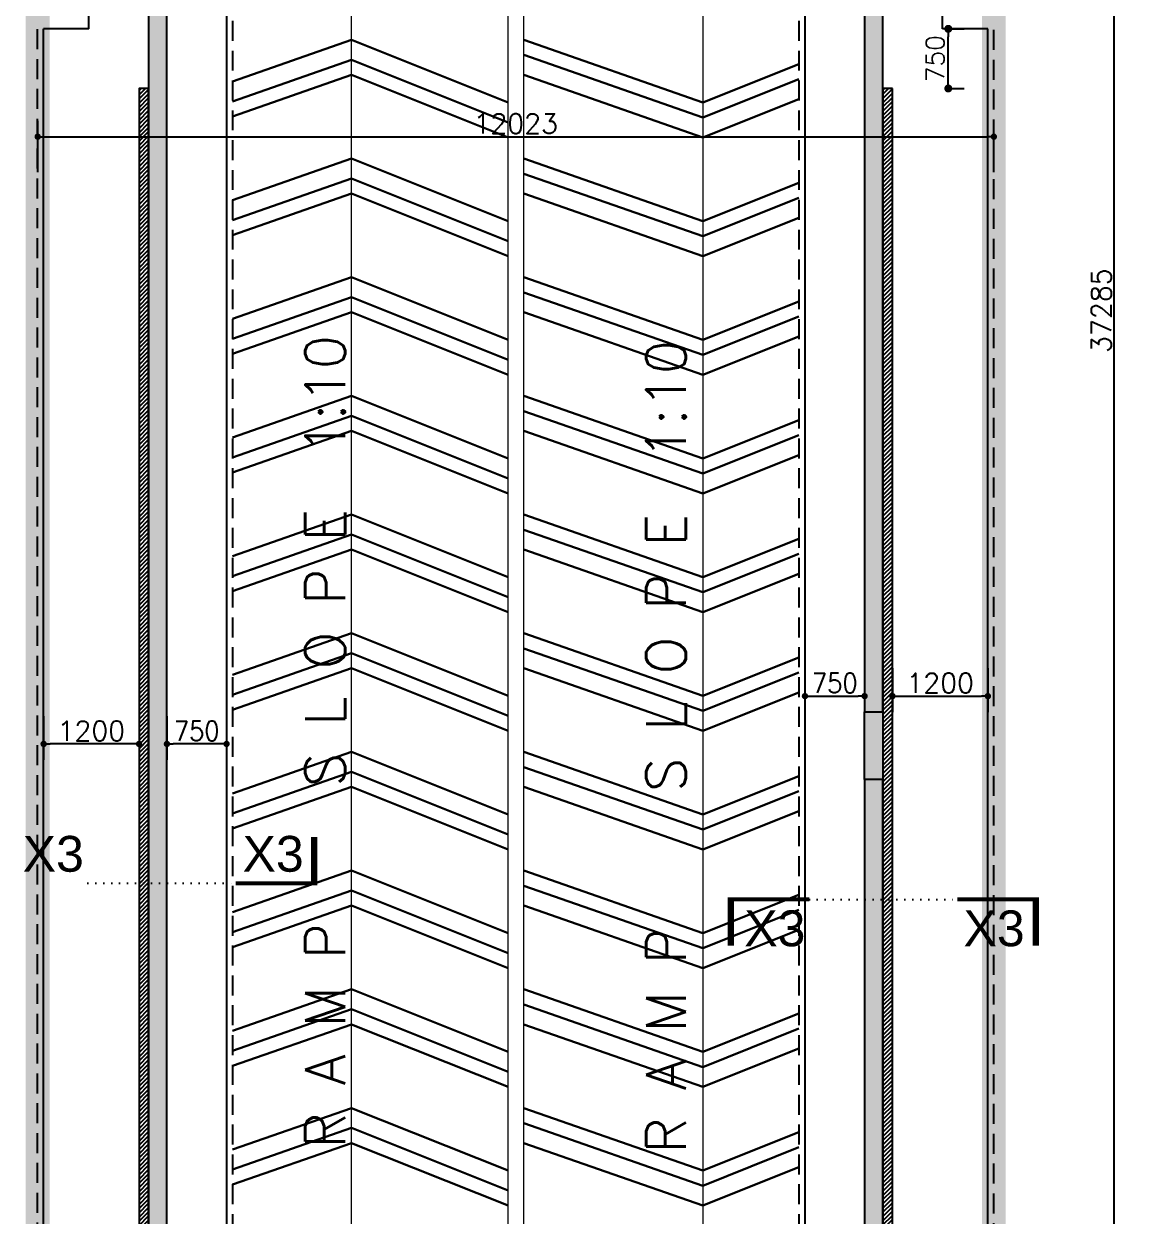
# Model space of a CAD drawing. Extents: x -200722 to 834823, y -494970 to 88783.
# Drawn here: x 417500 to 431411, y 31404 to 46391 of the extents above; entities that cross this region are included whole.
import ezdxf
from ezdxf.enums import TextEntityAlignment as Align

# ---------------------------------------------------------------- set-up
doc = ezdxf.new("R2010")
doc.units = 0
doc.header["$LTSCALE"] = 100
doc.header["$MEASUREMENT"] = 0
doc.header["$PDMODE"] = 34
doc.linetypes.add('DOT', pattern=[0.25, 0, -0.25])
doc.linetypes.add('HIDDEN', pattern=[0.375, 0.25, -0.125])
doc.layers.get('0').update_dxf_attribs({"linetype": 'CONTINUOUS'})
doc.layers.get('DEFPOINTS').update_dxf_attribs({"linetype": 'CONTINUOUS'})
for name, color, linetype, lineweight in [('1_COLUMN', 4, 'CONTINUOUS', 5), ('A-BEAM', 4, 'CONTINUOUS', 5), ('HATCH', 252, 'CONTINUOUS', 30)]:
    doc.layers.add(name, color=color, linetype=linetype, lineweight=lineweight)
for name, color, linetype in [('BEAM', 4, 'CONTINUOUS'), ('DIM', 3, 'CONTINUOUS'), ('F_EXEC', 3, 'HIDDEN'), ('F_FTG1', 11, 'CONTINUOUS'), ('RCCWALL', 6, 'CONTINUOUS'), ('TEXT', 2, 'CONTINUOUS')]:
    doc.layers.add(name, color=color, linetype=linetype)
doc.styles.add('ROMANS', font='romans.shx')
doc.styles.get("Standard").update_dxf_attribs({"font": 'simplex.shx'})
doc.styles.add('TIMES-N', font='arial.ttf')
doc.dimstyles.new('01 S.K', dxfattribs={"dimtxt": 230, "dimasz": 100, "dimexe": 200, "dimexo": 100, "dimgap": 50, "dimtad": 1, "dimdec": 0, "dimzin": 0, "dimdsep": 46, "dimtxsty": 'Standard', "dimblk": 'DOT', "dimcen": 0.09, "dimclrd": 4, "dimclre": 4, "dimclrt": 4, "dimadec": 0, "dimazin": 0, "dimtfac": 1, "dimtdec": 0, "dimtofl": 0, "dimtmove": 0, "dimatfit": 3, "dimfxl": 2, "dimtolj": 1, "dimtzin": 0, "dimarcsym": 1})
doc.dimstyles.new('STANDARD$0', dxfattribs={"dimtxt": 2.5, "dimasz": 2.5, "dimexe": 2, "dimexo": 0.7, "dimgap": 0.9, "dimtad": 1, "dimdec": 0, "dimdsep": 46, "dimtxsty": 'ROMANS', "dimcen": 0.09, "dimclrd": 4, "dimclre": 4, "dimclrt": 3, "dimadec": 0, "dimazin": 0, "dimtfac": 1, "dimtdec": 0, "dimtmove": 0, "dimatfit": 3, "dimfxl": 1, "dimtolj": 1, "dimtzin": 0, "dimarcsym": 0})

# ---------------------------------------------------------------- blocks, each defined once
blk = doc.blocks.new('DOT')
at = {"color": 0, "linetype": 'ByBlock'}
blk.add_line((-0.5, 0), (-1, 0), dxfattribs=at)
at = {"color": 0, "linetype": 'ByBlock', "const_width": 0.5}
blk.add_lwpolyline([(-0.25, 0, 1), (0.25, 0, 1)], format="xyb", close=True, dxfattribs=at)
blk = doc.blocks.new('*D2886')
at = {"layer": 'BEAM', "color": 0, "lineweight": -2, "transparency": 16777216}
for p, q in [((428422, 38291), (428422, 37741)), ((429622, 38291), (429622, 37741)), ((428502, 37941), (429542, 37941))]:
    blk.add_line(p, q, dxfattribs=at)
at = {"layer": 'DEFPOINTS', "color": 0, "lineweight": -3, "ltscale": 0.4, "transparency": 16777216}
for p in [(428422, 38411), (429622, 38411), (429622, 37941)]:
    blk.add_point(p, dxfattribs=at)
at = {"layer": 'BEAM', "color": 0, "lineweight": -2, "ltscale": 0.4, "transparency": 16777216, "xscale": 80, "yscale": 80, "zscale": 80, "rotation": 180}
blk.add_blockref('DOT', (428422, 37941), dxfattribs=at)
at = {"layer": 'BEAM', "color": 0, "lineweight": -2, "ltscale": 0.4, "transparency": 16777216, "xscale": 80, "yscale": 80, "zscale": 80}
blk.add_blockref('DOT', (429622, 37941), dxfattribs=at)
at = {"layer": 'BEAM', "color": 0, "ltscale": 0.4, "transparency": 16777216, "insert": (429022, 38105), "char_height": 248, "attachment_point": 5}
blk.add_mtext('\\A1;1200', dxfattribs=at)
blk = doc.blocks.new('_DOT')
at = {"color": 0, "linetype": 'ByBlock'}
blk.add_line((-0.5, 0), (-1, 0), dxfattribs=at)
at = {"color": 0, "linetype": 'ByBlock', "const_width": 0.5}
blk.add_lwpolyline([(-0.25, 0, 1), (0.25, 0, 1)], format="xyb", close=True, dxfattribs=at)
blk = doc.blocks.new('*D2887')
at = {"layer": 'BEAM', "color": 0, "lineweight": -2, "transparency": 16777216}
for p, q in [((427322, 38291), (427322, 37741)), ((428072, 38291), (428072, 37741)), ((427402, 37941), (427992, 37941))]:
    blk.add_line(p, q, dxfattribs=at)
at = {"layer": 'DEFPOINTS', "color": 0, "lineweight": -3, "ltscale": 0.4, "transparency": 16777216}
for p in [(427322, 38411), (428072, 38411), (428072, 37941)]:
    blk.add_point(p, dxfattribs=at)
at = {"layer": 'BEAM', "color": 0, "lineweight": -2, "ltscale": 0.4, "transparency": 16777216, "xscale": 80, "yscale": 80, "zscale": 80, "rotation": 180}
blk.add_blockref('DOT', (427322, 37941), dxfattribs=at)
at = {"layer": 'BEAM', "color": 0, "lineweight": -2, "ltscale": 0.4, "transparency": 16777216, "xscale": 80, "yscale": 80, "zscale": 80}
blk.add_blockref('DOT', (428072, 37941), dxfattribs=at)
at = {"layer": 'BEAM', "color": 0, "ltscale": 0.4, "transparency": 16777216, "insert": (427697, 38105), "char_height": 248, "attachment_point": 5}
blk.add_mtext('\\A1;{\\W0.9;750}', dxfattribs=at)
blk = doc.blocks.new('*D2888')
at = {"layer": 'BEAM', "color": 0, "lineweight": -2, "transparency": 16777216}
for p, q in [((417749, 37691), (417749, 37140)), ((418949, 37691), (418949, 37140)), ((418869, 37340), (417829, 37340))]:
    blk.add_line(p, q, dxfattribs=at)
at = {"layer": 'DEFPOINTS', "color": 0, "lineweight": -3, "ltscale": 0.4, "transparency": 16777216}
for p in [(417749, 37811), (418949, 37811), (417749, 37340)]:
    blk.add_point(p, dxfattribs=at)
at = {"layer": 'BEAM', "color": 0, "lineweight": -2, "ltscale": 0.4, "transparency": 16777216, "xscale": 80, "yscale": 80, "zscale": 80, "rotation": 180}
blk.add_blockref('DOT', (417749, 37340), dxfattribs=at)
at = {"layer": 'BEAM', "color": 0, "lineweight": -2, "ltscale": 0.4, "transparency": 16777216, "xscale": 80, "yscale": 80, "zscale": 80}
blk.add_blockref('DOT', (418949, 37340), dxfattribs=at)
at = {"layer": 'BEAM', "color": 0, "ltscale": 0.4, "transparency": 16777216, "insert": (418349, 37504), "char_height": 248, "attachment_point": 5}
blk.add_mtext('\\A1;1200', dxfattribs=at)
blk = doc.blocks.new('*D2889')
at = {"layer": 'BEAM', "color": 0, "lineweight": -2, "transparency": 16777216}
for p, q in [((419299, 37691), (419299, 37140)), ((420049, 37691), (420049, 37140)), ((419969, 37340), (419379, 37340))]:
    blk.add_line(p, q, dxfattribs=at)
at = {"layer": 'DEFPOINTS', "color": 0, "lineweight": -3, "ltscale": 0.4, "transparency": 16777216}
for p in [(419299, 37811), (420049, 37811), (419299, 37340)]:
    blk.add_point(p, dxfattribs=at)
at = {"layer": 'BEAM', "color": 0, "lineweight": -2, "ltscale": 0.4, "transparency": 16777216, "xscale": 80, "yscale": 80, "zscale": 80, "rotation": 180}
blk.add_blockref('DOT', (419299, 37340), dxfattribs=at)
at = {"layer": 'BEAM', "color": 0, "lineweight": -2, "ltscale": 0.4, "transparency": 16777216, "xscale": 80, "yscale": 80, "zscale": 80}
blk.add_blockref('DOT', (420049, 37340), dxfattribs=at)
at = {"layer": 'BEAM', "color": 0, "ltscale": 0.4, "transparency": 16777216, "insert": (419674, 37504), "char_height": 248, "attachment_point": 5}
blk.add_mtext('\\A1;{\\W0.9;750}', dxfattribs=at)
blk = doc.blocks.new('*D2890')
at = {"color": 4, "lineweight": -2, "ltscale": 0.4, "transparency": 16777216}
for p, q in [((429124, 46329), (429324, 46329)), ((429124, 45679), (429124, 46229)), ((429124, 45579), (429324, 45579))]:
    blk.add_line(p, q, dxfattribs=at)
at = {"layer": 'DEFPOINTS', "color": 0, "lineweight": -3, "ltscale": 0.4, "transparency": 16777216}
for p in [(428750, 46329), (429124, 46329), (428750, 45579)]:
    blk.add_point(p, dxfattribs=at)
at = {"color": 4, "lineweight": -2, "ltscale": 0.4, "transparency": 16777216, "xscale": 100, "yscale": 100, "zscale": 100}
for p, rotation in [((429124, 46329), 90), ((429124, 45579), 270)]:
    blk.add_blockref('_DOT', p, dxfattribs=dict(at, rotation=rotation))
at = {"color": 4, "lineweight": -3, "ltscale": 0.4, "transparency": 16777216, "insert": (428959, 45954), "char_height": 230, "attachment_point": 5, "rotation": 90}
blk.add_mtext('\\A1;750', dxfattribs=at)
blk = doc.blocks.new('*D2915')
at = {"layer": 'BEAM', "color": 0, "lineweight": -2, "transparency": 16777216}
for p, q in [((429247, 61429), (431411, 61429)), ((431211, 24224), (431211, 61349)), ((429817, 24144), (431411, 24144))]:
    blk.add_line(p, q, dxfattribs=at)
at = {"layer": 'DEFPOINTS', "color": 0, "lineweight": -3, "ltscale": 0.4, "transparency": 16777216}
for p in [(429127, 61429), (431211, 61429), (429697, 24144)]:
    blk.add_point(p, dxfattribs=at)
at = {"layer": 'BEAM', "color": 0, "lineweight": -2, "ltscale": 0.4, "transparency": 16777216, "xscale": 80, "yscale": 80, "zscale": 80}
for p, rotation in [((431211, 61429), 90), ((431211, 24144), 270)]:
    blk.add_blockref('DOT', p, dxfattribs=dict(at, rotation=rotation))
at = {"layer": 'BEAM', "color": 0, "ltscale": 0.4, "transparency": 16777216, "insert": (431047, 42787), "char_height": 248, "attachment_point": 5, "rotation": 90}
blk.add_mtext('\\A1;37285', dxfattribs=at)
blk = doc.blocks.new('*D2916')
at = {"layer": 'BEAM', "color": 0, "lineweight": -2, "transparency": 16777216}
for p, q in [((417674, 44527), (417674, 45173)), ((429697, 44527), (429697, 45173)), ((417754, 44973), (429617, 44973))]:
    blk.add_line(p, q, dxfattribs=at)
at = {"layer": 'DEFPOINTS', "color": 0, "lineweight": -3, "ltscale": 0.4, "transparency": 16777216}
for p in [(429697, 44973), (417674, 44407), (429697, 44407)]:
    blk.add_point(p, dxfattribs=at)
at = {"layer": 'BEAM', "color": 0, "lineweight": -2, "ltscale": 0.4, "transparency": 16777216, "xscale": 80, "yscale": 80, "zscale": 80, "rotation": 180}
blk.add_blockref('DOT', (417674, 44973), dxfattribs=at)
at = {"layer": 'BEAM', "color": 0, "lineweight": -2, "ltscale": 0.4, "transparency": 16777216, "xscale": 80, "yscale": 80, "zscale": 80}
blk.add_blockref('DOT', (429697, 44973), dxfattribs=at)
at = {"layer": 'BEAM', "color": 0, "ltscale": 0.4, "transparency": 16777216, "insert": (423685, 45137), "char_height": 248, "attachment_point": 5}
blk.add_mtext('\\A1;12023', dxfattribs=at)

msp = doc.modelspace()

# ---------------------------------------------------------------- hatches: boundary and pattern name
at = {"layer": 'DIM', "ltscale": 0.4}
h = msp.add_hatch(dxfattribs=at)
h.set_pattern_fill('ANSI31', color=256, scale=300, style=0)
h.set_pattern_definition([(45, (191292.92, 26211), (-26.516504, 26.516504), [])])
h.paths.add_polyline_path([(418948.5, 19522.9), (419068.5, 19522.9), (419068.5, 45579), (418948.5, 45579)])
h = msp.add_hatch(dxfattribs=at)
h.set_pattern_fill('ANSI31', color=256, scale=300, style=0)
h.set_pattern_definition([(45, (191292.92, 0), (-26.5165043, 26.5165043), [])])
h.paths.add_polyline_path([(428421.5, 45579), (428301.5, 45579), (428301.5, 24989.4), (428421.5, 24989.4)])
at = {"layer": 'HATCH', "lineweight": -3, "ltscale": 0.4}
for points in [[(419068.5, 26075.8), (419298.5, 26075.8), (419298.5, 61354.3), (419068.5, 61354.3)], [(428071.5, 37742.1), (428301.5, 37742.1), (428301.5, 48564.5), (428071.5, 48564.5)], [(428071.5, 26075.8), (428301.5, 26075.8), (428301.5, 36892.1), (428071.5, 36892.1)]]:
    msp.add_hatch(color=256, dxfattribs=at).paths.add_polyline_path(points)
at = {"layer": 'HATCH', "ltscale": 0.4}
msp.add_hatch(color=256, dxfattribs=at).paths.add_polyline_path([(428301.5, 36892.1), (428071.5, 36892.1), (428071.5, 37742.1), (428301.5, 37742.1)])

# ---------------------------------------------------------------- linework, layer by layer
at = {"color": 1, "linetype": 'DOT', "ltscale": 4}
for p, q in [((418304.2, 35588.3), (420162.9, 35588.3)), ((427377.2, 35386.5, 7446.6), (429235.9, 35386.5, 7446.6))]:
    msp.add_line(p, q, dxfattribs=at)
at = {"color": 5, "lineweight": -3, "ltscale": 0.4, "const_width": 300, "elevation": 6627.9}
msp.add_lwpolyline([(418243.5, 61429.3), (429696.5, 61429.3), (429696.5, 24144.3), (417673.5, 24144.3), (417673.5, 61429.3), (418243.5, 61429.3)], dxfattribs=at)
at = {"layer": '1_COLUMN', "color": 4, "linetype": 'ByBlock', "ltscale": 100}
for p, q in [((423588.3, 22369.1, 3998.7), (423588.3, 61354.3, 3179.9)), ((423788.3, 22369.1, 3998.7), (423788.3, 61354.3, 3179.9))]:
    msp.add_line(p, q, dxfattribs=at)
at = {"layer": 'A-BEAM', "linetype": 'Continuous', "ltscale": 500}
for p, q in [((421619.5, 23438.8, 3998.7), (421619.5, 61107.5, 3998.7)), ((426036.7, 60381.6, 3285.1), (426036.7, 23092.3, 7367.4))]:
    msp.add_line(p, q, dxfattribs=at)
at = {"layer": 'DIM', "color": 1}
msp.add_lwpolyline([(421152, 36171.4, 80, 80, 0), (421152, 35588.3, 50, 50, 0), (420162.9, 35588.3, 50, 50, 0)], format="xyseb", dxfattribs=at)
at = {"layer": 'DIM', "color": 1, "elevation": 7446.6}
for points in [[(426388.1, 34803.4, 80, 80, 0), (426388.1, 35386.5, 50, 50, 0), (427377.2, 35386.5, 50, 50, 0)], [(430225, 34803.4, 80, 80, 0), (430225, 35386.5, 50, 50, 0), (429235.9, 35386.5, 50, 50, 0)]]:
    msp.add_lwpolyline(points, format="xyseb", dxfattribs=at)
at = {"layer": 'F_EXEC', "ltscale": 10}
for p, q in [((420123.5, 61429.3, 6627.9), (420123.5, 19447.9, 7446.6)), ((427246.5, 61429.3, 6627.9), (427246.5, 25664.4, 7446.6)), ((417673.5, 19447.9, 7446.6), (417673.5, 46404, 7446.6)), ((429696.5, 25814.4, 7446.6), (429696.5, 46404, 7446.6))]:
    msp.add_line(p, q, dxfattribs=at)
at = {"layer": 'F_FTG1', "ltscale": 0.4}
for p, q in [((418318.5, 46329, 7446.6), (418318.5, 61354.3, 6627.9)), ((420048.5, 61354.3, 6627.9), (420048.5, 19522.9, 7446.6)), ((427321.5, 61354.3, 6627.9), (427321.5, 25739.4, 7446.6)), ((429051.5, 46329, 7446.6), (429051.5, 61354.3, 6627.9)), ((417748.5, 19522.9, 7446.6), (417748.5, 46329, 7446.6)), ((418318.5, 46329, 7446.6), (417748.5, 46329, 7446.6)), ((429621.5, 46329, 7446.6), (429051.5, 46329, 7446.6)), ((429621.5, 25739.4, 7446.6), (429621.5, 46329, 7446.6))]:
    msp.add_line(p, q, dxfattribs=at)
at = {"layer": 'HATCH', "color": 252, "linetype": 'HIDDEN', "ltscale": 500, "elevation": 3998.7}
for points in [[(420123.5, 45666.3), (421619.5, 46189.7), (423588.3, 45402.8)], [(423788.3, 46189.7), (426036.7, 45402.9), (427246.5, 45886.5)], [(420123.5, 45415.8), (421619.5, 45939.2), (423588.3, 45152.3)], [(423788.3, 46000), (426036.7, 45213.2), (427246.5, 45696.8)], [(420123.5, 45226), (421619.5, 45749.5), (423588.3, 44962.6)], [(423788.3, 45749.5), (426036.7, 44962.7), (427246.5, 45446.3)], [(420123.5, 44174.5), (421619.5, 44697.9), (423588.3, 43911)], [(423788.3, 44697.9), (426036.7, 43911.2), (427246.5, 44394.7)], [(420123.5, 43924), (421619.5, 44447.4), (423588.3, 43660.5)], [(423788.3, 44508.2), (426036.7, 43721.5), (427246.5, 44205)], [(420123.5, 43734.3), (421619.5, 44257.7), (423588.3, 43470.8)], [(423788.3, 44257.7), (426036.7, 43471), (427246.5, 43954.5)], [(420123.5, 42682.7), (421619.5, 43206.1), (423588.3, 42419.2)], [(423788.3, 43206.1), (426036.7, 42419.4), (427246.5, 42902.9)], [(423788.3, 43016.4), (426036.7, 42229.7), (427246.5, 42713.2)], [(420123.5, 42432.2), (421619.5, 42955.6), (423588.3, 42168.7)], [(420123.5, 42242.5), (421619.5, 42765.9), (423588.3, 41979)], [(423788.3, 42765.9), (426036.7, 41979.2), (427246.5, 42462.7)], [(420123.5, 41190.9), (421619.5, 41714.3), (423588.3, 40927.4)], [(423788.3, 41714.3), (426036.7, 40927.6), (427246.5, 41411.1)], [(423788.3, 41524.6), (426036.7, 40737.9), (427246.5, 41221.4)], [(420123.5, 40940.4), (421619.5, 41463.8), (423588.3, 40676.9)], [(420123.5, 40750.7), (421619.5, 41274.1), (423588.3, 40487.2)], [(423788.3, 41274.1), (426036.7, 40487.4), (427246.5, 40970.9)], [(420123.5, 39699.1), (421619.5, 40222.5), (423588.3, 39435.6)], [(423788.3, 40222.5), (426036.7, 39435.8), (427246.5, 39919.3)], [(423788.3, 40032.8), (426036.7, 39246.1), (427246.5, 39729.6)], [(420123.5, 39448.6), (421619.5, 39972), (423588.3, 39185.1)], [(420123.5, 39258.9), (421619.5, 39782.3), (423588.3, 38995.4)], [(423788.3, 39782.3), (426036.7, 38995.6), (427246.5, 39479.1)], [(420123.5, 38207.3), (421619.5, 38730.8), (423588.3, 37943.9)], [(423788.3, 38730.8), (426036.7, 37944), (427246.5, 38427.6)], [(423788.3, 38541), (426036.7, 37754.3), (427246.5, 38237.9)], [(420123.5, 37956.8), (421619.5, 38480.3), (423588.3, 37693.4)], [(420123.5, 37767.1), (421619.5, 38290.6), (423588.3, 37503.6)], [(423788.3, 38290.6), (426036.7, 37503.8), (427246.5, 37987.4)], [(420123.5, 36715.6), (421619.5, 37239), (423588.3, 36452.1)], [(423788.3, 37239), (426036.7, 36452.2), (427246.5, 36935.8)], [(423788.3, 37049.3), (426036.7, 36262.5), (427246.5, 36746.1)], [(420123.5, 36465.1), (421619.5, 36988.5), (423588.3, 36201.6)], [(420123.5, 36275.3), (421619.5, 36798.8), (423588.3, 36011.9)], [(423788.3, 36798.8), (426036.7, 36012), (427246.5, 36495.6)], [(420123.5, 35223.8), (421619.5, 35747.2), (423588.3, 34960.3)], [(423788.3, 35747.2), (426036.7, 34960.5), (427246.5, 35444)], [(423788.3, 35557.5), (426036.7, 34770.8), (427246.5, 35254.3)], [(420123.5, 34973.3), (421619.5, 35496.7), (423588.3, 34709.8)], [(420123.5, 34783.6), (421619.5, 35307), (423588.3, 34520.1)], [(423788.3, 35307), (426036.7, 34520.3), (427246.5, 35003.8)], [(420123.5, 33732), (421619.5, 34255.4), (423588.3, 33468.5)], [(423788.3, 34255.4), (426036.7, 33468.7), (427246.5, 33952.2)], [(423788.3, 34065.7), (426036.7, 33279), (427246.5, 33762.5)], [(420123.5, 33481.5), (421619.5, 34004.9), (423588.3, 33218)], [(420123.5, 33291.8), (421619.5, 33815.2), (423588.3, 33028.3)], [(423788.3, 33815.2), (426036.7, 33028.5), (427246.5, 33512)], [(420123.5, 32240.2), (421619.5, 32763.6), (423588.3, 31976.7)], [(423788.3, 32763.6), (426036.7, 31976.9), (427246.5, 32460.4)], [(423788.3, 32573.9), (426036.7, 31787.2), (427246.5, 32270.7)], [(420123.5, 31989.7), (421619.5, 32513.1), (423588.3, 31726.2)], [(420123.5, 31800), (421619.5, 32323.4), (423588.3, 31536.5)], [(423788.3, 32323.4), (426036.7, 31536.7), (427246.5, 32020.2)]]:
    msp.add_lwpolyline(points, dxfattribs=at)
at = {"layer": 'RCCWALL', "color": 42, "ltscale": 0.4}
for points, elevation in [([(419068.5, 26075.8), (419298.5, 26075.8), (419298.5, 61354.3), (419068.5, 61354.3)], 7446.6), ([(428071.5, 37742.1), (428301.5, 37742.1), (428301.5, 48564.5), (428071.5, 48564.5)], 3998.7), ([(428071.5, 26075.8), (428301.5, 26075.8), (428301.5, 36892.1), (428071.5, 36892.1)], 7446.6)]:
    msp.add_lwpolyline(points, close=True, dxfattribs=dict(at, elevation=elevation))
at = {"layer": 'RCCWALL', "color": 1, "ltscale": 0.4, "elevation": 7446.6}
for points in [[(418948.5, 19522.9), (419068.5, 19522.9), (419068.5, 45579), (418948.5, 45579)], [(428421.5, 45579), (428301.5, 45579), (428301.5, 24989.4), (428421.5, 24989.4)]]:
    msp.add_lwpolyline(points, close=True, dxfattribs=at)
at = {"layer": 'RCCWALL', "color": 42, "ltscale": 0.4, "elevation": 3998.7}
msp.add_lwpolyline([(428301.5, 36892.1), (428071.5, 36892.1), (428071.5, 37742.1), (428301.5, 37742.1), (428301.5, 36892.1)], dxfattribs=at)

# ---------------------------------------------------------------- texts
at = {"ltscale": 100, "char_height": 500, "attachment_point": 1, "rotation": 90}
for insert in [(421038.4, 28511.3, 3998.7), (425324.8, 28448.3, 3998.7)]:
    msp.add_mtext_dynamic_manual_height_columns('\\pxqc;R A M P     S L O P E  1:10', width=17712.366, gutter_width=12.5, heights=[0], dxfattribs=dict(at, insert=insert))
at = {"layer": 'TEXT', "style": 'TIMES-N'}
for p in [(417485.8, 35958.8), (420250.4, 35958.8), (426558.8, 35022.1, 7446.6), (429315.8, 35022.1, 7446.6)]:
    msp.add_text('X3', height=450, dxfattribs=at).set_placement(p, align=Align.MIDDLE_LEFT)

# ---------------------------------------------------------------- dimensions: what is measured, and where the dimension line sits
at = {"color": 1, "lineweight": -3, "ltscale": 0.4}
dim = msp.add_linear_dim(base=(429123.9, 46329), p1=(428749.6, 45579, 7446.6), p2=(428749.6, 46329, 3998.7), angle=90, dimstyle='01 S.K', override={"dimfxl": 0.1875, "dimfxlon": 1}, dxfattribs=at)
dim.commit()
dim.dimension.update_dxf_attribs({"geometry": '*D2890', "text_midpoint": (428958.9, 45954)})
at = {"layer": 'BEAM'}
for base, p1, p2, angle, picture, middle in [((431210.9, 61429.3), (429696.5, 24144.3, 6627.9), (429126.5, 61429.3, 6627.9), 90, '*D2915', (431046.9, 42786.8)), ((429621.5, 37940.5), (428421.5, 38411.2, 7446.6), (429621.5, 38411.2, 7446.6), 180, '*D2886', (429021.5, 38104.5))]:
    dim = msp.add_linear_dim(base=base, p1=p1, p2=p2, angle=angle, dimstyle='STANDARD$0', override={"dimscale": 8, "dimtxt": 31, "dimasz": 10, "dimexe": 25, "dimexo": 15, "dimgap": 5, "dimzin": 3, "dimtxsty": 'Standard', "dimblk": 'DOT', "dimcen": 3, "dimdle": 1, "dimclrd": 0, "dimclre": 0, "dimclrt": 0, "dimtmove": 2, "dimldrblk": 'DOT', "dimtzin": 3}, dxfattribs=at)
    dim.commit()
    dim.dimension.update_dxf_attribs({"geometry": picture, "text_midpoint": middle})
for base, p1, p2, picture, middle in [((429696.5, 44973.5), (417673.5, 44407.2, 7446.6), (429696.5, 44407.2, 6627.9), '*D2916', (423685, 45137.5)), ((417748.5, 37340.2, 7446.6), (418948.5, 37810.9, 14893.2), (417748.5, 37810.9, 14893.2), '*D2888', (418348.5, 37504.2, 7446.6))]:
    dim = msp.add_linear_dim(base=base, p1=p1, p2=p2, dimstyle='STANDARD$0', override={"dimscale": 8, "dimtxt": 31, "dimasz": 10, "dimexe": 25, "dimexo": 15, "dimgap": 5, "dimzin": 3, "dimtxsty": 'Standard', "dimblk": 'DOT', "dimcen": 3, "dimdle": 1, "dimclrd": 0, "dimclre": 0, "dimclrt": 0, "dimtmove": 2, "dimldrblk": 'DOT', "dimtzin": 3}, dxfattribs=at)
    dim.commit()
    dim.dimension.update_dxf_attribs({"geometry": picture, "text_midpoint": middle})
dim = msp.add_linear_dim(base=(428071.6, 37940.5), p1=(427321.5, 38411.2, 7446.6), p2=(428071.6, 38411.2, 7446.6), angle=180, text='{\\W0.9;<>}', dimstyle='STANDARD$0', override={"dimscale": 8, "dimtxt": 31, "dimasz": 10, "dimexe": 25, "dimexo": 15, "dimgap": 5, "dimzin": 3, "dimtxsty": 'Standard', "dimblk": 'DOT', "dimcen": 3, "dimdle": 1, "dimclrd": 0, "dimclre": 0, "dimclrt": 0, "dimtmove": 2, "dimldrblk": 'DOT', "dimtzin": 3}, dxfattribs=at)
dim.commit()
dim.dimension.update_dxf_attribs({"geometry": '*D2887', "text_midpoint": (427696.6, 38104.5)})
dim = msp.add_linear_dim(base=(419298.5, 37340.2, 7446.6), p1=(420048.5, 37810.9, 14893.2), p2=(419298.5, 37810.9, 14893.2), text='{\\W0.9;<>}', dimstyle='STANDARD$0', override={"dimscale": 8, "dimtxt": 31, "dimasz": 10, "dimexe": 25, "dimexo": 15, "dimgap": 5, "dimzin": 3, "dimtxsty": 'Standard', "dimblk": 'DOT', "dimcen": 3, "dimdle": 1, "dimclrd": 0, "dimclre": 0, "dimclrt": 0, "dimtmove": 2, "dimldrblk": 'DOT', "dimtzin": 3}, dxfattribs=at)
dim.commit()
dim.dimension.update_dxf_attribs({"geometry": '*D2889', "text_midpoint": (419673.5, 37504.2, 7446.6)})

doc.saveas('drawing.dxf')
